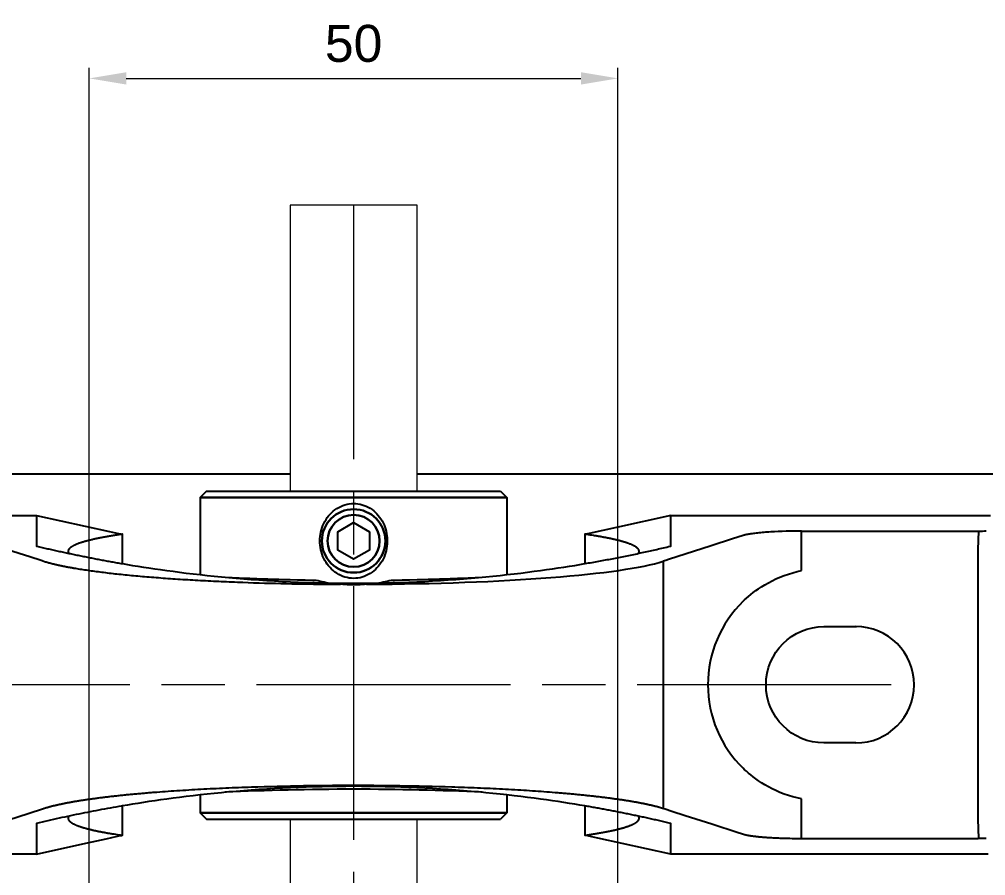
# Model space of a CAD drawing. Header units: millimetres. Extents: x 1269 to 5832, y 527 to 3540.
# Drawn here: x 5031.8 to 5123.1, y 1252.7 to 1333.7 of the extents above; entities that cross this region are included whole.
import ezdxf

# ---------------------------------------------------------------- set-up
doc = ezdxf.new("R2010")
doc.units = ezdxf.units.MM
doc.linetypes.add('ACAD_ISO08W100', pattern=[36, 24, -3, 6, -3])
doc.linetypes.add('phl_thick', pattern=[0])
doc.layers.add('AM_5', color=7, linetype='Continuous', lineweight=50)
for name, color, linetype in [('HIDDEN', 7, 'Continuous'), ('Osie', 7, 'ACAD_ISO08W100'), ('projection', 7, 'Continuous'), ('THICK', 7, 'Continuous')]:
    doc.layers.add(name, color=color, linetype=linetype)
doc.styles.get("Standard").update_dxf_attribs({"font": 'arial.ttf'})
doc.dimstyles.new('AM_ISO$0', dxfattribs={"dimtxt": 3.5, "dimasz": 3.5, "dimexe": 1, "dimexo": 1, "dimgap": 1.5, "dimtad": 1, "dimdsep": 46, "dimtxsty": 'Standard', "dimcen": 0, "dimclrd": 256, "dimclre": 256, "dimclrt": 7, "dimadec": 0, "dimazin": 2, "dimtp": 0.1, "dimtm": 0.1, "dimtfac": 0.71, "dimtdec": 3, "dimtmove": 0, "dimatfit": 3, "dimfxl": 1, "dimlwd": -1, "dimlwe": -1, "dimarcsym": 1})

# ---------------------------------------------------------------- blocks, each defined once
blk = doc.blocks.new('*D77')
at = {"layer": 'AM_5', "linetype": 'ByBlock', "lineweight": 9, "transparency": 16777216}
for p, q in [((5038.367, 1235.797), (5038.367, 1329.118)), ((5088.367, 1235.797), (5088.367, 1329.118)), ((5041.867, 1328.118), (5084.867, 1328.118))]:
    blk.add_line(p, q, dxfattribs=at)
at = {"layer": 'AM_5', "transparency": 16777216}
for points in [[(5041.867, 1328.701), (5041.867, 1327.534), (5038.367, 1328.118)], [(5084.867, 1328.701), (5084.867, 1327.534), (5088.367, 1328.118)]]:
    blk.add_solid(points, dxfattribs=at)
at = {"layer": 'Defpoints', "color": 0, "transparency": 16777216}
for p in [(5088.367, 1328.118), (5038.367, 1234.797), (5088.367, 1234.797)]:
    blk.add_point(p, dxfattribs=at)
at = {"layer": 'AM_5', "color": 7, "lineweight": 9, "transparency": 16777216, "insert": (5063.367, 1331.405), "char_height": 3.5, "attachment_point": 5}
blk.add_mtext('50', dxfattribs=at)

msp = doc.modelspace()

# ---------------------------------------------------------------- linework, layer by layer
at = {"lineweight": 9}
for p, q in [((5069.367, 1316.118), (5057.367, 1316.118)), ((5057.367, 1316.118), (5057.367, 1289.089)), ((5069.367, 1289.089), (5069.367, 1316.118)), ((5057.367, 1258.089), (5057.367, 1234.797)), ((5069.367, 1234.797), (5069.367, 1258.089))]:
    msp.add_line(p, q, dxfattribs=at)
at = {"linetype": 'ACAD_ISO08W100', "lineweight": 9}
msp.add_line((5114.19, 1270.789), (5001.751, 1270.789), dxfattribs=at)
at = {"layer": 'HIDDEN'}
for points in [[(5057.367, 1288.489), (5063.367, 1288.489), (5077.867, 1288.489), (5063.367, 1288.489), (5048.867, 1288.489), (5063.367, 1288.489)], [(5069.367, 1288.489), (5063.367, 1288.489)], [(5063.367, 1258.689), (5057.367, 1258.689), (5063.367, 1258.689), (5077.867, 1258.689), (5063.367, 1258.689), (5048.867, 1258.689), (5063.367, 1258.689), (5069.367, 1258.689)]]:
    msp.add_lwpolyline(points, close=True, dxfattribs=at)
for points in [[(5030.467, 1286.789), (5032.404, 1286.789), (5032.888, 1286.789), (5033.13, 1286.789), (5033.251, 1286.789), (5033.312, 1286.789), (5033.342, 1286.789), (5033.357, 1286.789), (5033.365, 1286.789), (5033.367, 1286.789), (5033.367, 1286.789), (5033.367, 1286.789), (5033.367, 1286.789), (5033.367, 1286.789), (5033.367, 1286.697), (5033.367, 1285.228), (5033.367, 1284.494), (5033.367, 1284.127), (5033.367, 1283.943), (5033.367, 1283.92), (5033.367, 1283.909), (5033.367, 1283.903), (5033.367, 1283.9), (5033.367, 1283.899), (5033.367, 1283.898), (5033.367, 1283.898), (5033.367, 1283.898), (5033.367, 1283.898), (5033.367, 1283.898), (5033.367, 1283.898), (5033.368, 1283.898), (5033.399, 1283.891), (5033.525, 1283.861), (5033.65, 1283.831), (5033.776, 1283.802), (5033.901, 1283.773), (5034.027, 1283.743), (5034.153, 1283.714), (5034.278, 1283.685), (5034.404, 1283.657), (5034.53, 1283.628), (5034.656, 1283.599), (5034.781, 1283.571), (5034.907, 1283.543), (5035.033, 1283.515), (5035.159, 1283.487), (5035.285, 1283.459), (5035.411, 1283.431), (5035.537, 1283.403), (5035.663, 1283.376), (5035.789, 1283.348), (5035.915, 1283.321), (5036.041, 1283.294), (5036.167, 1283.267), (5036.293, 1283.24), (5036.419, 1283.213), (5036.546, 1283.186), (5036.672, 1283.16), (5036.798, 1283.133), (5036.924, 1283.107), (5037.051, 1283.081), (5037.177, 1283.055), (5037.303, 1283.029), (5037.43, 1283.003), (5037.556, 1282.977), (5037.683, 1282.952), (5037.809, 1282.926), (5037.936, 1282.901), (5038.062, 1282.876), (5038.189, 1282.851), (5038.315, 1282.826), (5038.442, 1282.801), (5038.568, 1282.776), (5038.695, 1282.752), (5038.822, 1282.728), (5038.948, 1282.703), (5039.075, 1282.679), (5039.202, 1282.655), (5039.329, 1282.631), (5039.455, 1282.607), (5039.582, 1282.584), (5039.709, 1282.56), (5039.836, 1282.537), (5039.963, 1282.513), (5040.089, 1282.49), (5040.216, 1282.467), (5040.343, 1282.444), (5040.47, 1282.422), (5040.597, 1282.399), (5040.724, 1282.376), (5040.851, 1282.354), (5040.978, 1282.332), (5041.105, 1282.31), (5041.232, 1282.288), (5041.359, 1282.266), (5041.487, 1282.244), (5041.495, 1282.243), (5041.496, 1282.242), (5041.497, 1282.242), (5041.497, 1282.242), (5041.497, 1282.242), (5041.497, 1282.242), (5041.497, 1282.242), (5041.497, 1282.243), (5041.497, 1282.245), (5041.497, 1282.247), (5041.497, 1282.253), (5041.497, 1282.264), (5041.497, 1282.286), (5041.497, 1282.374), (5041.497, 1282.55), (5041.497, 1282.902), (5041.497, 1283.607), (5041.497, 1285.015)], [(5093.367, 1286.789), (5088.221, 1285.666), (5085.648, 1285.105), (5085.327, 1285.035), (5085.246, 1285.017), (5085.241, 1285.016), (5085.239, 1285.016), (5085.237, 1285.015), (5085.237, 1285.015), (5085.237, 1285.011), (5085.237, 1285.005), (5085.237, 1284.991), (5085.237, 1284.936), (5085.237, 1284.717), (5085.237, 1284.278), (5085.237, 1282.522), (5085.237, 1282.303), (5085.237, 1282.248), (5085.237, 1282.245), (5085.237, 1282.243), (5085.237, 1282.242), (5085.237, 1282.242), (5085.237, 1282.242), (5085.237, 1282.242), (5085.237, 1282.242), (5085.237, 1282.242), (5085.238, 1282.242), (5085.277, 1282.249), (5085.436, 1282.276), (5085.594, 1282.303), (5085.752, 1282.331), (5085.911, 1282.359), (5086.069, 1282.387), (5086.227, 1282.415), (5086.385, 1282.443), (5086.544, 1282.472), (5086.702, 1282.501), (5086.86, 1282.53), (5087.018, 1282.559), (5087.176, 1282.588), (5087.334, 1282.618), (5087.492, 1282.647), (5087.65, 1282.677), (5087.808, 1282.707), (5087.965, 1282.738), (5088.123, 1282.768), (5088.281, 1282.799), (5088.439, 1282.83), (5088.596, 1282.861), (5088.754, 1282.892), (5088.912, 1282.924), (5089.069, 1282.955), (5089.227, 1282.987), (5089.384, 1283.019), (5089.542, 1283.051), (5089.699, 1283.084), (5089.857, 1283.117), (5090.014, 1283.149), (5090.171, 1283.182), (5090.328, 1283.216), (5090.486, 1283.249), (5090.643, 1283.283), (5090.8, 1283.317), (5090.957, 1283.351), (5091.114, 1283.385), (5091.271, 1283.419), (5091.428, 1283.454), (5091.585, 1283.489), (5091.742, 1283.524), (5091.899, 1283.559), (5092.055, 1283.594), (5092.212, 1283.63), (5092.369, 1283.665), (5092.525, 1283.701), (5092.682, 1283.738), (5092.839, 1283.774), (5092.995, 1283.81), (5093.152, 1283.847), (5093.308, 1283.884), (5093.347, 1283.893), (5093.367, 1283.898), (5093.367, 1283.898), (5093.367, 1283.898), (5093.367, 1283.898), (5093.367, 1283.898), (5093.367, 1283.898), (5093.367, 1283.899), (5093.367, 1283.9), (5093.367, 1283.907), (5093.367, 1283.936), (5093.367, 1283.993), (5093.367, 1284.108), (5093.367, 1284.336), (5093.367, 1285.251), (5093.367, 1286.166), (5093.367, 1286.624), (5093.367, 1286.738), (5093.367, 1286.767), (5093.367, 1286.781), (5093.367, 1286.788), (5093.367, 1286.789), (5093.367, 1286.789), (5093.368, 1286.789), (5093.368, 1286.789), (5093.37, 1286.789), (5093.372, 1286.789), (5093.377, 1286.789), (5093.395, 1286.789), (5093.433, 1286.789), (5094.036, 1286.789), (5096.45, 1286.789), (5115.756, 1286.789), (5120.582, 1286.789), (5122.995, 1286.789), (5123.599, 1286.789)], [(5061.867, 1285.255), (5061.867, 1285.255)], [(5064.867, 1285.255), (5064.867, 1285.255)], [(5061.867, 1283.523), (5061.867, 1283.523)], [(5064.867, 1283.523), (5064.867, 1283.523)], [(5041.497, 1282.242), (5041.972, 1282.162), (5042.462, 1282.081), (5042.966, 1282), (5043.483, 1281.919), (5044.012, 1281.838), (5044.552, 1281.758), (5045.112, 1281.677), (5045.692, 1281.596), (5046.291, 1281.516), (5046.909, 1281.435), (5047.545, 1281.356), (5048.198, 1281.277), (5048.867, 1281.2), (5049.521, 1281.129), (5050.188, 1281.059), (5050.868, 1280.992), (5051.558, 1280.927), (5052.26, 1280.865), (5052.971, 1280.806), (5053.691, 1280.75), (5054.418, 1280.698), (5055.153, 1280.649), (5055.893, 1280.604), (5056.638, 1280.564), (5057.387, 1280.527), (5058.138, 1280.494), (5058.89, 1280.466), (5059.643, 1280.443), (5060.395, 1280.423), (5061.144, 1280.408), (5061.89, 1280.398), (5062.632, 1280.391), (5063.367, 1280.389), (5064.103, 1280.391), (5064.845, 1280.398), (5065.591, 1280.408), (5066.34, 1280.423), (5067.092, 1280.443), (5067.844, 1280.466), (5068.597, 1280.494), (5069.348, 1280.527), (5070.097, 1280.564), (5070.842, 1280.604), (5071.582, 1280.649), (5072.316, 1280.698), (5073.044, 1280.75), (5073.764, 1280.806), (5074.475, 1280.865), (5075.176, 1280.927), (5075.867, 1280.992), (5076.546, 1281.059), (5077.214, 1281.129), (5077.867, 1281.2), (5078.537, 1281.277), (5079.19, 1281.356), (5079.825, 1281.435), (5080.443, 1281.516), (5081.043, 1281.596), (5081.622, 1281.677), (5082.182, 1281.758), (5082.723, 1281.838), (5083.252, 1281.919), (5083.769, 1282), (5084.273, 1282.081), (5084.763, 1282.162), (5085.237, 1282.242)], [(5063.367, 1282.657), (5063.367, 1282.657)], [(5110.867, 1265.289), (5107.867, 1265.289), (5107.867, 1265.289)], [(5085.237, 1259.336), (5084.763, 1259.416), (5084.273, 1259.497), (5083.769, 1259.578), (5083.252, 1259.659), (5082.723, 1259.74), (5082.182, 1259.82), (5081.622, 1259.901), (5081.043, 1259.982), (5080.443, 1260.063), (5079.825, 1260.143), (5079.19, 1260.223), (5078.537, 1260.301), (5077.867, 1260.378), (5077.214, 1260.45), (5076.546, 1260.519), (5075.867, 1260.587), (5075.176, 1260.652), (5074.475, 1260.714), (5073.764, 1260.773), (5073.044, 1260.829), (5072.316, 1260.881), (5071.582, 1260.929), (5070.842, 1260.974), (5070.097, 1261.015), (5069.348, 1261.052), (5068.597, 1261.084), (5067.844, 1261.112), (5067.092, 1261.136), (5066.34, 1261.155), (5065.591, 1261.17), (5064.845, 1261.181), (5064.103, 1261.187), (5063.367, 1261.189), (5062.632, 1261.187), (5061.89, 1261.181), (5061.144, 1261.17), (5060.395, 1261.155), (5059.643, 1261.136), (5058.89, 1261.112), (5058.138, 1261.084), (5057.387, 1261.052), (5056.638, 1261.015), (5055.893, 1260.974), (5055.153, 1260.929), (5054.418, 1260.881), (5053.691, 1260.829), (5052.971, 1260.773), (5052.26, 1260.714), (5051.558, 1260.652), (5050.868, 1260.587), (5050.188, 1260.519), (5049.521, 1260.45), (5048.867, 1260.378), (5048.198, 1260.301), (5047.545, 1260.223), (5046.909, 1260.143), (5046.291, 1260.063), (5045.692, 1259.982), (5045.112, 1259.901), (5044.552, 1259.82), (5044.012, 1259.74), (5043.483, 1259.659), (5042.966, 1259.578), (5042.462, 1259.497), (5041.972, 1259.416), (5041.497, 1259.336)], [(5123.381, 1254.789), (5107.887, 1254.789), (5100.141, 1254.789), (5096.267, 1254.789), (5094.331, 1254.789), (5093.846, 1254.789), (5093.604, 1254.789), (5093.483, 1254.789), (5093.423, 1254.789), (5093.392, 1254.789), (5093.377, 1254.789), (5093.37, 1254.789), (5093.368, 1254.789), (5093.367, 1254.789), (5093.367, 1254.789), (5093.367, 1254.789), (5093.367, 1254.79), (5093.367, 1254.881), (5093.367, 1256.35), (5093.367, 1257.084), (5093.367, 1257.452), (5093.367, 1257.635), (5093.367, 1257.658), (5093.367, 1257.67), (5093.367, 1257.675), (5093.367, 1257.678), (5093.367, 1257.68), (5093.367, 1257.68), (5093.367, 1257.68), (5093.367, 1257.68), (5093.367, 1257.68), (5093.367, 1257.68), (5093.367, 1257.68), (5093.367, 1257.68), (5093.335, 1257.688), (5093.21, 1257.718), (5093.084, 1257.747), (5092.959, 1257.777), (5092.833, 1257.806), (5092.708, 1257.835), (5092.582, 1257.864), (5092.456, 1257.893), (5092.331, 1257.922), (5092.205, 1257.95), (5092.079, 1257.979), (5091.953, 1258.007), (5091.827, 1258.036), (5091.702, 1258.064), (5091.576, 1258.092), (5091.45, 1258.12), (5091.324, 1258.148), (5091.198, 1258.175), (5091.072, 1258.203), (5090.946, 1258.23), (5090.82, 1258.258), (5090.694, 1258.285), (5090.567, 1258.312), (5090.441, 1258.339), (5090.315, 1258.366), (5090.189, 1258.392), (5090.063, 1258.419), (5089.936, 1258.445), (5089.81, 1258.471), (5089.684, 1258.498), (5089.558, 1258.524), (5089.431, 1258.55), (5089.305, 1258.575), (5089.178, 1258.601), (5089.052, 1258.627), (5088.926, 1258.652), (5088.799, 1258.677), (5088.673, 1258.703), (5088.546, 1258.728), (5088.419, 1258.752), (5088.293, 1258.777), (5088.166, 1258.802), (5088.04, 1258.827), (5087.913, 1258.851), (5087.786, 1258.875), (5087.66, 1258.899), (5087.533, 1258.923), (5087.406, 1258.947), (5087.279, 1258.971), (5087.153, 1258.995), (5087.026, 1259.018), (5086.899, 1259.042), (5086.772, 1259.065), (5086.645, 1259.088), (5086.518, 1259.111), (5086.391, 1259.134), (5086.264, 1259.157), (5086.137, 1259.18), (5086.01, 1259.202), (5085.883, 1259.224), (5085.756, 1259.247), (5085.629, 1259.269), (5085.502, 1259.291), (5085.375, 1259.313), (5085.248, 1259.335), (5085.24, 1259.336), (5085.238, 1259.336), (5085.238, 1259.336), (5085.237, 1259.336), (5085.237, 1259.336), (5085.237, 1259.336), (5085.237, 1259.336), (5085.237, 1259.335), (5085.237, 1259.334), (5085.237, 1259.331), (5085.237, 1259.326), (5085.237, 1259.315), (5085.237, 1259.293), (5085.237, 1259.205), (5085.237, 1259.028), (5085.237, 1258.676), (5085.237, 1257.972), (5085.237, 1256.563)]]:
    msp.add_lwpolyline(points, dxfattribs=at)
msp.add_lwpolyline([(5063.367, 1281.93, -1), (5063.367, 1286.848, 1)], format="xyb", close=True, dxfattribs=at)
msp.add_lwpolyline([(5107.867, 1265.289, -1), (5107.867, 1276.289), (5107.867, 1276.289), (5110.913, 1276.289)], format="xyb", dxfattribs=at)
at = {"layer": 'Osie', "linetype": 'ACAD_ISO08W100', "lineweight": 9}
msp.add_line((5063.367, 1316.118), (5063.367, 1118.63), dxfattribs=at)
at = {"layer": 'projection', "color": 7, "linetype": 'phl_thick'}
for p, q in [((4898.817, 1290.742), (5057.367, 1290.742)), ((5069.367, 1290.742), (5163.867, 1290.742))]:
    msp.add_line(p, q, dxfattribs=at)
at = {"layer": 'THICK'}
for points in [[(5049.467, 1289.089), (5048.867, 1288.489)], [(5049.467, 1289.089), (5063.367, 1289.089), (5077.267, 1289.089)], [(5077.267, 1289.089), (5077.867, 1288.489), (5077.867, 1281.2)], [(5048.867, 1288.489), (5048.867, 1281.2)], [(5033.367, 1286.789), (5040.274, 1285.282), (5041.137, 1285.094), (5041.353, 1285.047), (5041.461, 1285.023), (5041.488, 1285.017), (5041.494, 1285.016), (5041.496, 1285.016), (5041.497, 1285.015), (5041.497, 1285.015), (5041.496, 1285.015), (5041.49, 1285.014), (5041.464, 1285.011), (5041.361, 1284.996), (5041.26, 1284.981), (5041.159, 1284.967), (5041.058, 1284.952), (5040.959, 1284.937), (5040.861, 1284.922), (5040.763, 1284.907), (5040.667, 1284.892), (5040.571, 1284.877), (5040.476, 1284.861), (5040.382, 1284.846), (5040.289, 1284.83), (5040.197, 1284.815), (5040.106, 1284.799), (5040.016, 1284.784), (5039.927, 1284.768), (5039.838, 1284.752), (5039.751, 1284.736), (5039.665, 1284.72), (5039.58, 1284.704), (5039.495, 1284.688), (5039.412, 1284.672), (5039.33, 1284.656), (5039.249, 1284.64), (5039.168, 1284.623), (5039.089, 1284.607), (5039.011, 1284.591), (5038.934, 1284.574), (5038.858, 1284.558), (5038.783, 1284.541), (5038.709, 1284.524), (5038.636, 1284.507), (5038.564, 1284.491), (5038.494, 1284.474), (5038.424, 1284.457), (5038.356, 1284.44), (5038.288, 1284.423), (5038.222, 1284.406), (5038.157, 1284.389), (5038.093, 1284.372), (5038.03, 1284.354), (5037.968, 1284.337), (5037.907, 1284.32), (5037.848, 1284.303), (5037.789, 1284.285), (5037.732, 1284.268), (5037.676, 1284.25), (5037.621, 1284.233), (5037.567, 1284.215), (5037.514, 1284.198), (5037.463, 1284.18), (5037.412, 1284.163), (5037.363, 1284.145), (5037.315, 1284.127), (5037.268, 1284.11), (5037.223, 1284.092), (5037.178, 1284.074), (5037.135, 1284.056), (5037.093, 1284.039), (5037.052, 1284.021), (5037.012, 1284.003), (5036.973, 1283.985), (5036.936, 1283.967), (5036.9, 1283.949), (5036.865, 1283.931), (5036.831, 1283.913), (5036.799, 1283.895), (5036.767, 1283.877), (5036.737, 1283.859), (5036.708, 1283.841), (5036.68, 1283.823), (5036.653, 1283.805), (5036.628, 1283.787), (5036.604, 1283.769), (5036.581, 1283.751), (5036.559, 1283.733), (5036.538, 1283.715), (5036.519, 1283.697), (5036.5, 1283.679), (5036.483, 1283.661), (5036.467, 1283.643), (5036.453, 1283.625), (5036.439, 1283.607), (5036.427, 1283.589), (5036.415, 1283.571), (5036.405, 1283.553), (5036.397, 1283.535), (5036.389, 1283.517), (5036.382, 1283.499), (5036.377, 1283.481), (5036.373, 1283.463), (5036.37, 1283.445), (5036.368, 1283.427), (5036.367, 1283.409), (5036.368, 1283.391), (5036.369, 1283.373), (5036.372, 1283.354), (5036.376, 1283.336), (5036.382, 1283.318), (5036.388, 1283.3), (5036.396, 1283.282), (5036.404, 1283.263), (5036.414, 1283.245), (5036.426, 1283.227), (5036.438, 1283.209)], [(5090.297, 1283.209), (5090.307, 1283.224), (5090.316, 1283.239), (5090.325, 1283.254), (5090.333, 1283.269), (5090.34, 1283.284), (5090.346, 1283.299), (5090.352, 1283.314), (5090.356, 1283.329), (5090.36, 1283.344), (5090.363, 1283.359), (5090.365, 1283.374), (5090.367, 1283.389), (5090.367, 1283.403), (5090.367, 1283.418), (5090.366, 1283.433), (5090.364, 1283.448), (5090.362, 1283.463), (5090.358, 1283.477), (5090.354, 1283.492), (5090.349, 1283.507), (5090.344, 1283.522), (5090.337, 1283.537), (5090.33, 1283.551), (5090.322, 1283.566), (5090.313, 1283.581), (5090.303, 1283.596), (5090.293, 1283.611), (5090.282, 1283.626), (5090.27, 1283.64), (5090.257, 1283.655), (5090.243, 1283.67), (5090.228, 1283.685), (5090.213, 1283.7), (5090.197, 1283.715), (5090.18, 1283.729), (5090.162, 1283.744), (5090.144, 1283.759), (5090.125, 1283.774), (5090.104, 1283.789), (5090.084, 1283.804), (5090.062, 1283.819), (5090.039, 1283.833), (5090.016, 1283.848), (5089.992, 1283.863), (5089.967, 1283.878), (5089.941, 1283.893), (5089.914, 1283.907), (5089.887, 1283.922), (5089.859, 1283.937), (5089.83, 1283.952), (5089.8, 1283.966), (5089.769, 1283.981), (5089.738, 1283.996), (5089.706, 1284.011), (5089.673, 1284.025), (5089.639, 1284.04), (5089.604, 1284.055), (5089.569, 1284.069), (5089.532, 1284.084), (5089.495, 1284.098), (5089.457, 1284.113), (5089.419, 1284.128), (5089.379, 1284.142), (5089.339, 1284.157), (5089.298, 1284.171), (5089.256, 1284.186), (5089.214, 1284.2), (5089.17, 1284.215), (5089.126, 1284.229), (5089.081, 1284.243), (5089.036, 1284.258), (5088.989, 1284.272), (5088.942, 1284.286), (5088.894, 1284.301), (5088.845, 1284.315), (5088.795, 1284.329), (5088.745, 1284.343), (5088.694, 1284.358), (5088.642, 1284.372), (5088.589, 1284.386), (5088.536, 1284.4), (5088.482, 1284.414), (5088.427, 1284.428), (5088.371, 1284.442), (5088.315, 1284.456), (5088.258, 1284.47), (5088.2, 1284.484), (5088.141, 1284.498), (5088.082, 1284.511), (5088.022, 1284.525), (5087.961, 1284.539), (5087.899, 1284.553), (5087.837, 1284.566), (5087.774, 1284.58), (5087.711, 1284.593), (5087.646, 1284.607), (5087.581, 1284.62), (5087.515, 1284.634), (5087.449, 1284.647), (5087.382, 1284.661), (5087.314, 1284.674), (5087.245, 1284.687), (5087.176, 1284.7), (5087.106, 1284.714), (5087.036, 1284.727), (5086.964, 1284.74), (5086.893, 1284.753), (5086.82, 1284.766), (5086.747, 1284.779), (5086.673, 1284.792), (5086.598, 1284.805), (5086.523, 1284.817), (5086.447, 1284.83), (5086.371, 1284.843), (5086.294, 1284.856), (5086.216, 1284.868), (5086.138, 1284.881), (5086.059, 1284.893), (5085.899, 1284.918), (5085.737, 1284.943), (5085.573, 1284.967), (5085.406, 1284.991), (5085.237, 1285.015)], [(5105.738, 1281.581), (5105.738, 1283.573), (5105.738, 1284.569), (5105.738, 1285.066), (5105.738, 1285.315), (5105.649, 1285.316), (5105.558, 1285.316), (5105.375, 1285.315), (5105.005, 1285.312), (5104.632, 1285.306), (5104.258, 1285.297), (5103.886, 1285.286), (5103.518, 1285.272), (5103.158, 1285.255), (5102.808, 1285.236), (5102.637, 1285.225), (5102.47, 1285.214), (5102.307, 1285.202), (5102.148, 1285.19), (5101.993, 1285.177), (5101.843, 1285.164), (5101.698, 1285.15), (5101.557, 1285.136), (5101.423, 1285.121), (5101.293, 1285.106), (5101.169, 1285.09), (5101.051, 1285.075), (5100.939, 1285.058), (5100.833, 1285.042), (5100.733, 1285.025), (5100.639, 1285.008), (5100.552, 1284.991), (5100.47, 1284.974), (5100.395, 1284.957), (5100.325, 1284.939), (5100.262, 1284.922), (5100.233, 1284.913), (5100.219, 1284.909), (5100.212, 1284.906), (5100.208, 1284.905), (5100.207, 1284.905), (5100.201, 1284.903), (5099.194, 1284.579), (5097.178, 1283.929), (5093.148, 1282.631), (5092.896, 1282.55), (5092.77, 1282.509), (5092.707, 1282.489), (5092.676, 1282.479), (5092.66, 1282.474), (5092.652, 1282.471), (5092.648, 1282.47), (5092.646, 1282.469), (5092.646, 1282.462), (5092.646, 1280.906), (5092.646, 1277.792), (5092.646, 1271.564), (5092.646, 1259.109)], [(5105.738, 1285.317), (5122.417, 1285.317)], [(5123.179, 1256.24), (5123.014, 1256.249), (5122.842, 1256.255), (5122.67, 1256.26), (5122.5, 1256.262), (5122.417, 1258.084), (5122.417, 1261.727), (5122.417, 1265.371), (5122.417, 1269.014), (5122.417, 1272.658), (5122.417, 1276.302), (5122.417, 1279.945), (5122.417, 1283.589), (5122.504, 1285.317), (5122.674, 1285.319), (5122.847, 1285.323), (5123.018, 1285.33), (5123.183, 1285.339)], [(5030.62, 1283.587), (5032.742, 1282.903), (5033.803, 1282.562), (5034.068, 1282.476), (5034.084, 1282.471), (5034.089, 1282.469), (5034.093, 1282.468), (5034.103, 1282.465), (5034.141, 1282.453), (5034.22, 1282.428), (5034.301, 1282.404), (5034.384, 1282.379), (5034.469, 1282.355), (5034.556, 1282.33), (5034.646, 1282.306), (5034.738, 1282.281), (5034.832, 1282.257), (5034.928, 1282.233), (5034.978, 1282.221), (5035.027, 1282.208), (5035.077, 1282.196), (5035.128, 1282.184), (5035.179, 1282.172), (5035.231, 1282.16), (5035.283, 1282.148), (5035.336, 1282.136), (5035.39, 1282.123), (5035.444, 1282.111), (5035.499, 1282.099), (5035.554, 1282.087), (5035.61, 1282.075), (5035.666, 1282.063), (5035.723, 1282.051), (5035.78, 1282.039), (5035.839, 1282.027), (5035.897, 1282.015), (5035.956, 1282.003), (5036.016, 1281.991), (5036.076, 1281.979), (5036.137, 1281.967), (5036.199, 1281.955), (5036.261, 1281.943), (5036.323, 1281.932), (5036.386, 1281.92), (5036.45, 1281.908), (5036.514, 1281.896), (5036.579, 1281.884), (5036.645, 1281.872), (5036.711, 1281.861), (5036.777, 1281.849), (5036.844, 1281.837), (5036.912, 1281.825), (5037.049, 1281.802), (5037.188, 1281.779), (5037.33, 1281.755), (5037.473, 1281.732), (5037.619, 1281.709), (5037.767, 1281.686), (5037.918, 1281.663), (5038.07, 1281.641), (5038.225, 1281.618), (5038.382, 1281.595), (5038.541, 1281.573), (5038.702, 1281.551), (5038.865, 1281.529), (5039.031, 1281.507), (5039.199, 1281.485), (5039.368, 1281.463), (5039.54, 1281.441), (5039.714, 1281.42), (5039.89, 1281.398), (5040.068, 1281.377), (5040.248, 1281.356), (5040.43, 1281.335), (5040.614, 1281.314), (5040.8, 1281.293), (5040.988, 1281.273), (5041.178, 1281.252), (5041.37, 1281.232), (5041.564, 1281.212), (5041.76, 1281.192), (5041.958, 1281.173), (5042.157, 1281.153), (5042.358, 1281.134), (5042.561, 1281.114), (5042.766, 1281.095), (5042.973, 1281.077), (5043.181, 1281.058), (5043.391, 1281.04), (5043.603, 1281.021), (5043.817, 1281.003), (5044.032, 1280.985), (5044.248, 1280.968), (5044.467, 1280.95), (5044.687, 1280.933), (5044.908, 1280.916), (5045.131, 1280.899), (5045.355, 1280.882), (5045.581, 1280.866), (5045.808, 1280.85), (5046.037, 1280.834), (5046.267, 1280.818), (5046.498, 1280.802), (5046.731, 1280.787), (5046.965, 1280.772), (5047.2, 1280.757), (5047.436, 1280.742), (5047.674, 1280.727), (5047.913, 1280.713), (5048.152, 1280.699), (5048.393, 1280.685), (5048.635, 1280.672), (5048.878, 1280.658), (5049.122, 1280.645), (5049.367, 1280.632), (5049.613, 1280.62), (5049.86, 1280.607), (5050.108, 1280.595), (5050.356, 1280.583), (5050.605, 1280.571), (5050.855, 1280.56), (5051.106, 1280.549), (5051.358, 1280.538), (5051.61, 1280.527), (5051.863, 1280.516), (5052.116, 1280.506), (5052.37, 1280.496), (5052.625, 1280.486), (5052.88, 1280.477), (5053.391, 1280.458), (5053.904, 1280.441), (5054.419, 1280.425), (5054.934, 1280.409), (5055.451, 1280.395), (5055.968, 1280.381), (5056.486, 1280.369), (5057.003, 1280.357), (5057.521, 1280.346), (5058.038, 1280.337), (5058.554, 1280.328), (5059.07, 1280.32), (5059.585, 1280.313), (5060.098, 1280.307), (5060.61, 1280.302), (5061.12, 1280.298), (5061.628, 1280.294), (5061.882, 1280.293), (5062.134, 1280.292)], [(5100.206, 1278.682), (5100.347, 1278.817), (5100.514, 1278.97), (5100.706, 1279.139), (5100.92, 1279.318), (5101.154, 1279.503), (5101.404, 1279.69), (5101.667, 1279.875), (5101.952, 1280.063), (5102.26, 1280.253), (5102.59, 1280.441), (5102.94, 1280.624), (5103.307, 1280.8), (5103.69, 1280.965), (5104.087, 1281.119), (5104.493, 1281.259), (5104.906, 1281.383), (5105.322, 1281.491), (5105.738, 1281.581)], [(5051.226, 1280.958), (5051.55, 1280.942), (5051.877, 1280.926), (5052.206, 1280.91), (5052.537, 1280.895), (5052.87, 1280.881), (5053.206, 1280.867), (5053.543, 1280.853), (5053.883, 1280.84), (5054.224, 1280.827), (5054.567, 1280.815), (5054.912, 1280.803), (5055.258, 1280.792), (5055.606, 1280.781), (5055.955, 1280.77), (5056.306, 1280.76), (5056.658, 1280.751), (5057.364, 1280.734), (5058.075, 1280.718), (5058.788, 1280.705), (5059.503, 1280.693), (5059.682, 1280.691), (5059.772, 1280.689), (5059.783, 1280.689), (5059.789, 1280.688), (5059.801, 1280.685), (5059.824, 1280.679), (5060.014, 1280.632), (5060.204, 1280.589), (5060.394, 1280.547), (5060.585, 1280.509), (5060.777, 1280.472), (5060.969, 1280.439), (5061.161, 1280.408)], [(5065.573, 1280.408), (5065.766, 1280.439), (5065.958, 1280.472), (5066.149, 1280.509), (5066.341, 1280.547), (5066.531, 1280.589), (5066.721, 1280.632), (5066.91, 1280.679), (5066.934, 1280.685), (5066.946, 1280.688), (5066.952, 1280.689), (5066.963, 1280.689), (5067.052, 1280.691), (5067.232, 1280.693), (5067.947, 1280.705), (5068.66, 1280.718), (5069.37, 1280.734), (5070.077, 1280.751), (5070.429, 1280.76), (5070.779, 1280.77), (5071.128, 1280.781), (5071.476, 1280.792), (5071.823, 1280.803), (5072.167, 1280.815), (5072.511, 1280.827), (5072.852, 1280.84), (5073.191, 1280.853), (5073.529, 1280.867), (5073.864, 1280.881), (5074.198, 1280.895), (5074.529, 1280.91), (5074.858, 1280.926), (5075.184, 1280.942), (5075.509, 1280.958)], [(5064.6, 1280.292), (5064.393, 1280.276), (5064.187, 1280.262), (5063.981, 1280.252), (5063.776, 1280.245), (5063.571, 1280.241), (5063.367, 1280.239), (5063.164, 1280.241), (5062.959, 1280.245), (5062.754, 1280.252), (5062.548, 1280.263), (5062.341, 1280.276), (5062.134, 1280.292)], [(5105.738, 1259.997), (5105.322, 1260.088), (5104.906, 1260.195), (5104.493, 1260.32), (5104.087, 1260.459), (5103.69, 1260.613), (5103.307, 1260.779), (5102.94, 1260.955), (5102.59, 1261.138), (5102.26, 1261.326), (5101.952, 1261.515), (5101.667, 1261.703), (5101.404, 1261.888), (5101.154, 1262.076), (5100.92, 1262.261), (5100.706, 1262.44), (5100.514, 1262.608), (5100.347, 1262.762), (5100.206, 1262.896)], [(5027.67, 1257.041), (5032.693, 1258.659), (5033.949, 1259.064), (5034.027, 1259.089), (5034.067, 1259.102), (5034.086, 1259.108), (5034.109, 1259.115), (5034.154, 1259.13), (5034.2, 1259.144), (5034.247, 1259.159), (5034.295, 1259.173), (5034.344, 1259.187), (5034.393, 1259.202), (5034.443, 1259.216), (5034.494, 1259.231), (5034.546, 1259.245), (5034.598, 1259.26), (5034.651, 1259.274), (5034.705, 1259.288), (5034.76, 1259.303), (5034.816, 1259.317), (5034.872, 1259.332), (5034.929, 1259.346), (5034.987, 1259.36), (5035.046, 1259.375), (5035.105, 1259.389), (5035.166, 1259.403), (5035.227, 1259.418), (5035.289, 1259.432), (5035.351, 1259.446), (5035.415, 1259.46), (5035.479, 1259.475), (5035.544, 1259.489), (5035.61, 1259.503), (5035.676, 1259.517), (5035.744, 1259.532), (5035.812, 1259.546), (5035.881, 1259.56), (5035.951, 1259.574), (5036.021, 1259.588), (5036.092, 1259.602), (5036.165, 1259.616), (5036.237, 1259.631), (5036.311, 1259.645), (5036.386, 1259.659), (5036.461, 1259.673), (5036.537, 1259.687), (5036.614, 1259.701), (5036.692, 1259.715), (5036.77, 1259.728), (5036.849, 1259.742), (5036.929, 1259.756), (5037.01, 1259.77), (5037.092, 1259.784), (5037.174, 1259.798), (5037.258, 1259.811), (5037.342, 1259.825), (5037.426, 1259.839), (5037.512, 1259.852), (5037.598, 1259.866), (5037.685, 1259.88), (5037.773, 1259.893), (5037.862, 1259.907), (5037.951, 1259.92), (5038.041, 1259.934), (5038.132, 1259.947), (5038.224, 1259.96), (5038.317, 1259.974), (5038.41, 1259.987), (5038.504, 1260), (5038.599, 1260.013), (5038.694, 1260.027), (5038.791, 1260.04), (5038.888, 1260.053), (5038.985, 1260.066), (5039.084, 1260.079), (5039.183, 1260.092), (5039.283, 1260.105), (5039.384, 1260.118), (5039.486, 1260.131), (5039.588, 1260.143), (5039.691, 1260.156), (5039.795, 1260.169), (5039.899, 1260.181), (5040.004, 1260.194), (5040.11, 1260.207), (5040.217, 1260.219), (5040.324, 1260.232), (5040.432, 1260.244), (5040.541, 1260.256), (5040.651, 1260.269), (5040.761, 1260.281), (5040.872, 1260.293), (5040.983, 1260.305), (5041.095, 1260.317), (5041.208, 1260.329), (5041.322, 1260.341), (5041.436, 1260.353), (5041.551, 1260.365), (5041.667, 1260.377), (5041.783, 1260.389), (5041.9, 1260.4), (5042.018, 1260.412), (5042.136, 1260.423), (5042.255, 1260.435), (5042.375, 1260.446), (5042.495, 1260.458), (5042.616, 1260.469), (5042.737, 1260.48), (5042.859, 1260.491), (5042.982, 1260.503), (5043.105, 1260.514), (5043.229, 1260.525), (5043.354, 1260.536), (5043.479, 1260.546), (5043.605, 1260.557), (5043.731, 1260.568), (5043.858, 1260.579), (5043.986, 1260.589), (5044.114, 1260.6), (5044.243, 1260.61), (5044.372, 1260.621), (5044.502, 1260.631), (5044.763, 1260.651), (5045.026, 1260.672), (5045.292, 1260.691), (5045.559, 1260.711), (5045.829, 1260.73), (5046.101, 1260.749), (5046.374, 1260.768), (5046.65, 1260.786), (5046.927, 1260.804), (5047.206, 1260.822), (5047.487, 1260.84), (5047.77, 1260.857), (5048.054, 1260.874), (5048.34, 1260.89), (5048.627, 1260.906), (5048.916, 1260.922), (5049.206, 1260.938), (5049.498, 1260.953), (5049.791, 1260.968), (5050.085, 1260.982), (5050.38, 1260.996), (5050.677, 1261.01), (5050.975, 1261.024), (5051.273, 1261.037), (5051.573, 1261.05), (5051.874, 1261.062), (5052.175, 1261.075), (5052.478, 1261.086), (5052.781, 1261.098), (5053.085, 1261.109), (5053.389, 1261.12), (5053.695, 1261.13), (5054, 1261.141), (5054.307, 1261.15), (5054.92, 1261.169), (5055.536, 1261.186), (5056.152, 1261.202), (5056.768, 1261.216), (5057.385, 1261.229), (5058.002, 1261.241), (5058.617, 1261.252), (5059.232, 1261.261), (5059.845, 1261.269), (5060.151, 1261.272), (5060.457, 1261.275), (5060.762, 1261.278), (5061.066, 1261.28), (5061.37, 1261.283), (5061.673, 1261.284), (5061.975, 1261.286), (5062.276, 1261.287), (5062.577, 1261.288), (5062.877, 1261.289), (5063.176, 1261.289), (5063.474, 1261.289), (5063.773, 1261.289), (5064.072, 1261.288), (5064.373, 1261.288), (5064.674, 1261.286), (5064.976, 1261.285), (5065.279, 1261.283), (5065.582, 1261.281), (5065.886, 1261.279), (5066.191, 1261.276), (5066.496, 1261.273), (5066.802, 1261.27), (5067.109, 1261.266), (5067.722, 1261.258), (5068.338, 1261.248), (5068.954, 1261.237), (5069.57, 1261.225), (5070.187, 1261.211), (5070.804, 1261.196), (5071.419, 1261.18), (5072.034, 1261.162), (5072.647, 1261.143), (5072.953, 1261.133), (5073.259, 1261.123), (5073.563, 1261.112), (5073.867, 1261.101), (5074.171, 1261.09), (5074.473, 1261.078), (5074.775, 1261.066), (5075.076, 1261.054), (5075.376, 1261.041), (5075.675, 1261.028), (5075.973, 1261.014), (5076.27, 1261), (5076.566, 1260.986), (5076.86, 1260.972), (5077.154, 1260.957), (5077.446, 1260.942), (5077.736, 1260.927), (5078.026, 1260.911), (5078.313, 1260.895), (5078.6, 1260.878), (5078.884, 1260.862), (5079.167, 1260.845), (5079.449, 1260.827), (5079.728, 1260.81), (5080.006, 1260.792), (5080.282, 1260.773), (5080.556, 1260.755), (5080.828, 1260.736), (5081.099, 1260.717), (5081.367, 1260.697), (5081.633, 1260.677), (5081.897, 1260.657), (5082.159, 1260.637), (5082.419, 1260.616), (5082.548, 1260.606), (5082.676, 1260.595), (5082.804, 1260.585), (5082.931, 1260.574), (5083.058, 1260.563), (5083.184, 1260.553), (5083.309, 1260.542), (5083.434, 1260.531), (5083.559, 1260.52), (5083.682, 1260.509), (5083.806, 1260.498), (5083.928, 1260.487), (5084.05, 1260.475), (5084.171, 1260.464), (5084.292, 1260.453), (5084.412, 1260.441), (5084.531, 1260.43), (5084.65, 1260.418), (5084.768, 1260.407), (5084.885, 1260.395), (5085.002, 1260.383), (5085.118, 1260.372), (5085.233, 1260.36), (5085.348, 1260.348), (5085.462, 1260.336), (5085.575, 1260.324), (5085.688, 1260.312), (5085.8, 1260.3), (5085.911, 1260.288), (5086.021, 1260.276), (5086.131, 1260.263), (5086.24, 1260.251), (5086.349, 1260.239), (5086.457, 1260.226), (5086.564, 1260.214), (5086.67, 1260.201), (5086.776, 1260.189), (5086.881, 1260.176), (5086.985, 1260.163), (5087.088, 1260.151), (5087.191, 1260.138), (5087.293, 1260.125), (5087.394, 1260.112), (5087.494, 1260.099), (5087.594, 1260.086), (5087.693, 1260.073), (5087.791, 1260.06), (5087.889, 1260.047), (5087.986, 1260.034), (5088.082, 1260.021), (5088.177, 1260.008), (5088.271, 1259.995), (5088.365, 1259.981), (5088.458, 1259.968), (5088.55, 1259.955), (5088.642, 1259.941), (5088.732, 1259.928), (5088.822, 1259.914), (5088.911, 1259.901), (5089, 1259.887), (5089.087, 1259.874), (5089.174, 1259.86), (5089.26, 1259.846), (5089.345, 1259.833), (5089.429, 1259.819), (5089.513, 1259.805), (5089.596, 1259.792), (5089.678, 1259.778), (5089.759, 1259.764), (5089.84, 1259.75), (5089.919, 1259.736), (5089.998, 1259.722), (5090.077, 1259.709), (5090.154, 1259.695), (5090.23, 1259.681), (5090.306, 1259.667), (5090.381, 1259.653), (5090.455, 1259.639), (5090.529, 1259.625), (5090.601, 1259.61), (5090.673, 1259.596), (5090.744, 1259.582), (5090.814, 1259.568), (5090.884, 1259.554), (5090.952, 1259.54), (5091.02, 1259.526), (5091.087, 1259.511), (5091.153, 1259.497), (5091.219, 1259.483), (5091.284, 1259.469), (5091.347, 1259.454), (5091.411, 1259.44), (5091.473, 1259.426), (5091.534, 1259.411), (5091.595, 1259.397), (5091.655, 1259.383), (5091.714, 1259.368), (5091.773, 1259.354), (5091.83, 1259.34), (5091.887, 1259.325), (5091.943, 1259.311), (5091.998, 1259.297), (5092.053, 1259.282), (5092.106, 1259.268), (5092.159, 1259.253), (5092.211, 1259.239), (5092.263, 1259.225), (5092.313, 1259.21), (5092.363, 1259.196), (5092.412, 1259.181), (5092.46, 1259.167), (5092.508, 1259.152), (5092.554, 1259.138), (5092.6, 1259.124), (5092.646, 1259.109), (5092.685, 1259.096), (5092.842, 1259.046), (5093.47, 1258.844), (5094.726, 1258.439), (5097.237, 1257.63), (5099.749, 1256.821), (5100.063, 1256.72), (5100.142, 1256.695), (5100.181, 1256.682), (5100.2, 1256.676), (5100.205, 1256.674), (5100.206, 1256.674), (5100.206, 1256.674), (5100.207, 1256.674), (5100.209, 1256.673), (5100.226, 1256.667), (5100.244, 1256.662), (5100.263, 1256.656), (5100.282, 1256.651), (5100.301, 1256.646), (5100.322, 1256.64), (5100.342, 1256.635), (5100.364, 1256.629), (5100.386, 1256.624), (5100.408, 1256.618), (5100.432, 1256.613), (5100.455, 1256.608), (5100.48, 1256.602), (5100.505, 1256.597), (5100.53, 1256.591), (5100.557, 1256.586), (5100.583, 1256.581), (5100.611, 1256.575), (5100.639, 1256.57), (5100.667, 1256.565), (5100.696, 1256.56), (5100.726, 1256.554), (5100.757, 1256.549), (5100.788, 1256.544), (5100.819, 1256.539), (5100.851, 1256.534), (5100.884, 1256.528), (5100.917, 1256.523), (5100.951, 1256.518), (5100.986, 1256.513), (5101.021, 1256.508), (5101.056, 1256.503), (5101.093, 1256.498), (5101.129, 1256.493), (5101.167, 1256.488), (5101.205, 1256.483), (5101.282, 1256.474), (5101.362, 1256.464), (5101.444, 1256.455), (5101.528, 1256.446), (5101.614, 1256.437), (5101.702, 1256.428), (5101.792, 1256.419), (5101.884, 1256.411), (5101.978, 1256.402), (5102.074, 1256.394), (5102.171, 1256.386), (5102.27, 1256.379), (5102.371, 1256.371), (5102.473, 1256.364), (5102.577, 1256.357), (5102.682, 1256.35), (5102.788, 1256.344), (5102.896, 1256.337), (5103.005, 1256.331), (5103.115, 1256.326), (5103.226, 1256.32), (5103.337, 1256.315), (5103.45, 1256.31), (5103.563, 1256.305), (5103.678, 1256.3), (5103.792, 1256.296), (5103.907, 1256.292), (5104.139, 1256.285), (5104.372, 1256.278), (5104.605, 1256.273), (5104.837, 1256.269), (5105.069, 1256.266), (5105.3, 1256.264), (5105.415, 1256.263), (5105.529, 1256.262), (5105.642, 1256.262), (5105.699, 1256.262), (5105.727, 1256.262), (5105.734, 1256.262), (5105.737, 1256.262), (5105.748, 1256.262), (5105.791, 1256.262), (5111.333, 1256.262), (5122.417, 1256.262)], [(5048.867, 1260.378), (5048.867, 1258.689)], [(5077.867, 1260.378), (5077.867, 1258.689), (5077.267, 1258.089)], [(5105.738, 1256.262), (5105.738, 1259.997)], [(5033.367, 1254.789), (5037.755, 1255.747), (5039.949, 1256.225), (5041.045, 1256.465), (5041.32, 1256.524), (5041.457, 1256.554), (5041.491, 1256.562), (5041.495, 1256.563), (5041.497, 1256.563), (5041.497, 1256.564), (5041.497, 1256.567), (5041.497, 1256.573), (5041.497, 1256.596), (5041.497, 1256.783), (5041.497, 1258.28), (5041.497, 1259.028), (5041.497, 1259.215), (5041.497, 1259.309), (5041.497, 1259.332), (5041.497, 1259.335), (5041.497, 1259.336), (5041.497, 1259.336), (5041.497, 1259.336), (5041.497, 1259.336), (5041.497, 1259.336), (5041.496, 1259.336), (5041.494, 1259.336), (5041.427, 1259.324), (5041.156, 1259.278), (5040.887, 1259.231), (5040.617, 1259.183), (5040.347, 1259.135), (5040.077, 1259.086), (5039.808, 1259.037), (5039.538, 1258.987), (5039.269, 1258.936), (5039, 1258.885), (5038.731, 1258.833), (5038.461, 1258.781), (5038.193, 1258.728), (5037.924, 1258.675), (5037.655, 1258.621), (5037.386, 1258.567), (5037.118, 1258.512), (5036.85, 1258.456), (5036.581, 1258.4), (5036.313, 1258.343), (5036.045, 1258.286), (5035.777, 1258.228), (5035.51, 1258.169), (5035.242, 1258.11), (5034.974, 1258.051), (5034.707, 1257.991), (5034.44, 1257.93), (5034.173, 1257.869), (5033.906, 1257.807), (5033.639, 1257.744), (5033.372, 1257.681), (5033.368, 1257.681), (5033.367, 1257.68), (5033.367, 1257.68), (5033.367, 1257.68), (5033.367, 1257.68), (5033.367, 1257.68), (5033.367, 1257.679), (5033.367, 1257.677), (5033.367, 1257.674), (5033.367, 1257.65), (5033.367, 1257.601), (5033.367, 1257.406), (5033.367, 1255.846), (5033.367, 1255.066), (5033.367, 1254.871), (5033.367, 1254.822), (5033.367, 1254.798), (5033.367, 1254.792), (5033.367, 1254.79), (5033.367, 1254.789), (5033.367, 1254.789), (5033.367, 1254.789), (5033.367, 1254.789), (5033.366, 1254.789), (5033.364, 1254.789), (5033.36, 1254.789), (5033.328, 1254.789), (5033.199, 1254.789), (5032.171, 1254.789), (5028.056, 1254.789)], [(5048.867, 1258.689), (5049.467, 1258.089), (5063.367, 1258.089), (5077.267, 1258.089)], [(5036.438, 1258.369), (5036.428, 1258.354), (5036.418, 1258.34), (5036.41, 1258.325), (5036.402, 1258.31), (5036.395, 1258.295), (5036.388, 1258.28), (5036.383, 1258.265), (5036.378, 1258.25), (5036.375, 1258.235), (5036.372, 1258.22), (5036.369, 1258.205), (5036.368, 1258.19), (5036.367, 1258.175), (5036.368, 1258.16), (5036.369, 1258.145), (5036.37, 1258.131), (5036.373, 1258.116), (5036.376, 1258.101), (5036.38, 1258.086), (5036.385, 1258.072), (5036.391, 1258.057), (5036.397, 1258.042), (5036.405, 1258.027), (5036.413, 1258.012), (5036.422, 1257.997), (5036.431, 1257.983), (5036.442, 1257.968), (5036.453, 1257.953), (5036.465, 1257.938), (5036.478, 1257.923), (5036.492, 1257.908), (5036.506, 1257.893), (5036.521, 1257.879), (5036.538, 1257.864), (5036.554, 1257.849), (5036.572, 1257.834), (5036.591, 1257.819), (5036.61, 1257.804), (5036.63, 1257.79), (5036.651, 1257.775), (5036.673, 1257.76), (5036.695, 1257.745), (5036.719, 1257.73), (5036.743, 1257.715), (5036.768, 1257.701), (5036.794, 1257.686), (5036.82, 1257.671), (5036.848, 1257.656), (5036.876, 1257.641), (5036.905, 1257.627), (5036.935, 1257.612), (5036.965, 1257.597), (5036.997, 1257.583), (5037.029, 1257.568), (5037.062, 1257.553), (5037.096, 1257.538), (5037.131, 1257.524), (5037.166, 1257.509), (5037.202, 1257.495), (5037.239, 1257.48), (5037.277, 1257.465), (5037.316, 1257.451), (5037.355, 1257.436), (5037.396, 1257.422), (5037.437, 1257.407), (5037.478, 1257.393), (5037.521, 1257.378), (5037.564, 1257.364), (5037.608, 1257.349), (5037.653, 1257.335), (5037.699, 1257.321), (5037.746, 1257.306), (5037.793, 1257.292), (5037.841, 1257.278), (5037.89, 1257.263), (5037.939, 1257.249), (5037.99, 1257.235), (5038.041, 1257.221), (5038.093, 1257.207), (5038.145, 1257.193), (5038.199, 1257.179), (5038.253, 1257.164), (5038.308, 1257.15), (5038.363, 1257.136), (5038.42, 1257.123), (5038.477, 1257.109), (5038.535, 1257.095), (5038.594, 1257.081), (5038.653, 1257.067), (5038.713, 1257.053), (5038.774, 1257.04), (5038.835, 1257.026), (5038.897, 1257.012), (5038.96, 1256.999), (5039.024, 1256.985), (5039.088, 1256.972), (5039.154, 1256.958), (5039.219, 1256.945), (5039.286, 1256.931), (5039.353, 1256.918), (5039.421, 1256.905), (5039.489, 1256.891), (5039.559, 1256.878), (5039.628, 1256.865), (5039.699, 1256.852), (5039.77, 1256.839), (5039.842, 1256.826), (5039.915, 1256.813), (5039.988, 1256.8), (5040.062, 1256.787), (5040.136, 1256.774), (5040.211, 1256.761), (5040.287, 1256.748), (5040.364, 1256.736), (5040.441, 1256.723), (5040.518, 1256.71), (5040.597, 1256.698), (5040.676, 1256.685), (5040.835, 1256.66), (5040.997, 1256.636), (5041.162, 1256.611), (5041.328, 1256.587), (5041.497, 1256.563)], [(5093.367, 1254.789), (5086.461, 1256.296), (5085.598, 1256.485), (5085.382, 1256.532), (5085.274, 1256.555), (5085.247, 1256.561), (5085.24, 1256.563), (5085.239, 1256.563), (5085.238, 1256.563), (5085.237, 1256.563), (5085.238, 1256.563), (5085.245, 1256.564), (5085.271, 1256.568), (5085.373, 1256.582), (5085.475, 1256.597), (5085.576, 1256.612), (5085.676, 1256.627), (5085.775, 1256.641), (5085.874, 1256.656), (5085.971, 1256.672), (5086.068, 1256.687), (5086.164, 1256.702), (5086.259, 1256.717), (5086.353, 1256.732), (5086.446, 1256.748), (5086.538, 1256.763), (5086.629, 1256.779), (5086.719, 1256.795), (5086.808, 1256.81), (5086.896, 1256.826), (5086.983, 1256.842), (5087.07, 1256.858), (5087.155, 1256.874), (5087.239, 1256.89), (5087.323, 1256.906), (5087.405, 1256.922), (5087.486, 1256.939), (5087.566, 1256.955), (5087.646, 1256.971), (5087.724, 1256.988), (5087.801, 1257.004), (5087.877, 1257.021), (5087.952, 1257.038), (5088.026, 1257.054), (5088.099, 1257.071), (5088.17, 1257.088), (5088.241, 1257.105), (5088.311, 1257.122), (5088.379, 1257.138), (5088.447, 1257.155), (5088.513, 1257.173), (5088.578, 1257.19), (5088.642, 1257.207), (5088.705, 1257.224), (5088.767, 1257.241), (5088.828, 1257.258), (5088.887, 1257.276), (5088.946, 1257.293), (5089.003, 1257.311), (5089.059, 1257.328), (5089.114, 1257.345), (5089.168, 1257.363), (5089.22, 1257.381), (5089.272, 1257.398), (5089.322, 1257.416), (5089.371, 1257.433), (5089.42, 1257.451), (5089.466, 1257.469), (5089.512, 1257.486), (5089.556, 1257.504), (5089.6, 1257.522), (5089.642, 1257.54), (5089.683, 1257.558), (5089.723, 1257.576), (5089.761, 1257.593), (5089.799, 1257.611), (5089.835, 1257.629), (5089.87, 1257.647), (5089.904, 1257.665), (5089.936, 1257.683), (5089.968, 1257.701), (5089.998, 1257.719), (5090.027, 1257.737), (5090.055, 1257.755), (5090.081, 1257.773), (5090.107, 1257.791), (5090.131, 1257.809), (5090.154, 1257.827), (5090.176, 1257.845), (5090.197, 1257.863), (5090.216, 1257.881), (5090.234, 1257.899), (5090.251, 1257.918), (5090.267, 1257.936), (5090.282, 1257.954), (5090.296, 1257.972), (5090.308, 1257.99), (5090.319, 1258.008), (5090.329, 1258.026), (5090.338, 1258.044), (5090.346, 1258.062), (5090.352, 1258.08), (5090.358, 1258.098), (5090.362, 1258.116), (5090.365, 1258.134), (5090.367, 1258.152), (5090.367, 1258.169), (5090.367, 1258.188), (5090.365, 1258.206), (5090.362, 1258.224), (5090.358, 1258.242), (5090.353, 1258.26), (5090.347, 1258.279), (5090.339, 1258.297), (5090.33, 1258.315), (5090.32, 1258.333), (5090.309, 1258.351), (5090.297, 1258.369)]]:
    msp.add_lwpolyline(points, dxfattribs=at)
for points in [[(5063.162, 1280.855), (5062.956, 1280.878), (5062.75, 1280.916), (5062.545, 1280.969), (5062.344, 1281.037), (5062.147, 1281.12), (5061.957, 1281.216), (5061.773, 1281.326), (5061.598, 1281.447), (5061.433, 1281.579), (5061.278, 1281.72), (5061.134, 1281.868), (5061.001, 1282.023), (5060.876, 1282.186), (5060.759, 1282.36), (5060.651, 1282.543), (5060.552, 1282.734), (5060.465, 1282.932), (5060.389, 1283.135), (5060.324, 1283.342), (5060.272, 1283.552), (5060.231, 1283.763), (5060.203, 1283.974), (5060.186, 1284.183), (5060.181, 1284.389), (5060.186, 1284.595), (5060.203, 1284.804), (5060.231, 1285.015), (5060.272, 1285.226), (5060.324, 1285.436), (5060.389, 1285.644), (5060.465, 1285.847), (5060.552, 1286.044), (5060.651, 1286.235), (5060.759, 1286.418), (5060.876, 1286.592), (5061.001, 1286.756), (5061.134, 1286.91), (5061.278, 1287.058), (5061.433, 1287.199), (5061.598, 1287.331), (5061.773, 1287.453), (5061.957, 1287.562), (5062.147, 1287.659), (5062.344, 1287.741), (5062.545, 1287.81), (5062.75, 1287.863), (5062.956, 1287.901), (5063.162, 1287.923), (5063.367, 1287.93), (5063.568, 1287.923), (5063.771, 1287.902), (5063.973, 1287.865), (5064.174, 1287.814), (5064.371, 1287.749), (5064.565, 1287.669), (5064.752, 1287.576), (5064.933, 1287.471), (5065.106, 1287.354), (5065.27, 1287.226), (5065.424, 1287.089), (5065.568, 1286.946), (5065.701, 1286.796), (5065.825, 1286.638), (5065.942, 1286.47), (5066.051, 1286.293), (5066.151, 1286.109), (5066.24, 1285.917), (5066.319, 1285.72), (5066.387, 1285.518), (5066.443, 1285.313), (5066.488, 1285.106), (5066.521, 1284.899), (5066.542, 1284.693), (5066.553, 1284.49), (5066.553, 1284.289), (5066.542, 1284.085), (5066.521, 1283.879), (5066.488, 1283.672), (5066.443, 1283.465), (5066.387, 1283.26), (5066.319, 1283.059), (5066.24, 1282.861), (5066.151, 1282.67), (5066.051, 1282.485), (5065.942, 1282.308), (5065.825, 1282.14), (5065.701, 1281.983), (5065.568, 1281.833), (5065.424, 1281.689), (5065.27, 1281.552), (5065.106, 1281.425), (5064.933, 1281.308), (5064.752, 1281.202), (5064.565, 1281.109), (5064.371, 1281.03), (5064.174, 1280.964), (5063.973, 1280.913), (5063.771, 1280.877), (5063.568, 1280.855), (5063.367, 1280.848)], [(5064.867, 1285.255), (5064.867, 1283.523), (5063.367, 1282.657), (5061.867, 1283.523), (5061.867, 1285.255), (5063.367, 1286.121), (5063.367, 1286.121)]]:
    msp.add_lwpolyline(points, close=True, dxfattribs=at)
for points in [[(5063.367, 1281.389, -1), (5063.367, 1287.389, 1), (5063.367, 1281.389)], [(5110.867, 1265.289, 1), (5110.867, 1276.289)]]:
    msp.add_lwpolyline(points, format="xyb", dxfattribs=at)
for points in [[(5063.367, 1281.389, 1), (5063.367, 1287.389, -1)], [(5063.367, 1281.93, 1), (5063.367, 1286.848, -1)]]:
    msp.add_lwpolyline(points, format="xyb", close=True, dxfattribs=at)
for centre, major_axis, ratio, start_param, end_param in [((5063.367, 1283.407), (30.7, 0), 0.101562, -1.530624, -0.305433), ((5107.867, 1270.789), (11, 0), 1, 2.341287, 3.941898), ((5063.367, 1258.171), (27, 0), 0.101563, 1.104396, 2.037197)]:
    msp.add_ellipse(centre, major_axis=major_axis, ratio=ratio, start_param=start_param, end_param=end_param, dxfattribs=at)

# ---------------------------------------------------------------- dimensions: what is measured, and where the dimension line sits
at = {"layer": 'AM_5', "lineweight": 9}
dim = msp.add_linear_dim(base=(5088.367, 1328.118), p1=(5038.367, 1234.797), p2=(5088.367, 1234.797), dimstyle='AM_ISO$0', override={"dimlwd": 9, "dimlwe": 9}, dxfattribs=at)
dim.commit()
dim.dimension.update_dxf_attribs({"geometry": '*D77', "text_midpoint": (5063.367, 1331.405)})

doc.saveas('drawing.dxf')
